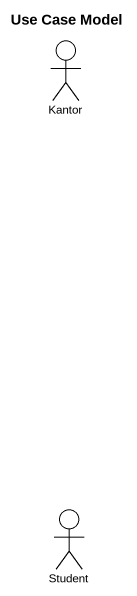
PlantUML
@startuml
title Use Case Model
actor Kantor
actor Student
@enduml
